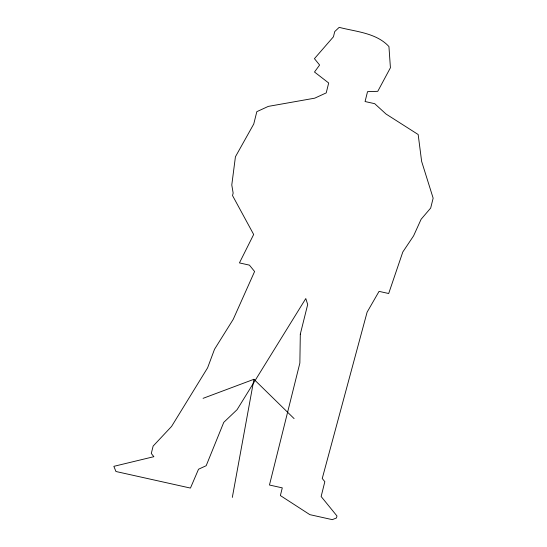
<?xml version="1.0" encoding="UTF-8"?>
<svg xmlns="http://www.w3.org/2000/svg" width="547" height="547" viewBox="0 0 547 547"><rect width="100%" height="100%" fill="white"/><g stroke="black" fill="none" stroke-linecap="round" stroke-linejoin="round"><path stroke-width="0.82" d="M232.325 497.401L253.924 379.29L203.081 398.339M253.924 379.29L294.095 418.599M300.303 334.155L299.865 363.051L269.459 485.018L282.286 487.869L280.372 495.561L309.848 514.652L332.303 519.65L336.48 517.968L336.979 515.992L321.137 496.519L324.836 481.681L322.245 478.495L367.099 312.193L379.057 291.373L388.685 293.513L402.797 252.003L413.594 235.853L421.115 219.258L430.68 208.051L433.149 198.164L421.628 161.386L418.168 134.521L386.032 114.029L374.695 103.677L365.068 101.537L367.536 91.65L377.772 91.322L390.421 67.746L388.938 46.543C376.329 32.895 356.165 31.76 339.174 27.35L334.737 31.582L333.431 36.799L314.436 58.666L319.619 65.038L314.491 72.019L328.685 83L326.217 92.894L314.744 98.166L268.303 106.391L256.83 111.663L253.746 124.025L235.429 156.77L231.784 184.954L233.145 193.084L232.53 195.559L253.671 234.478L239.436 262.909L249.418 265.131L254.601 271.503L233.241 319.298L214.52 349.273L207.607 367.81L171.58 426.414L153.133 446.085L151.287 453.497L153.878 456.683L113.851 466.338L115.95 471.507L190.445 488.081L198.527 469.23L206.178 465.716L223.757 422.366L237.077 409.676L305.794 298.553L307.694 304.488L300.303 334.155"/></g></svg>
